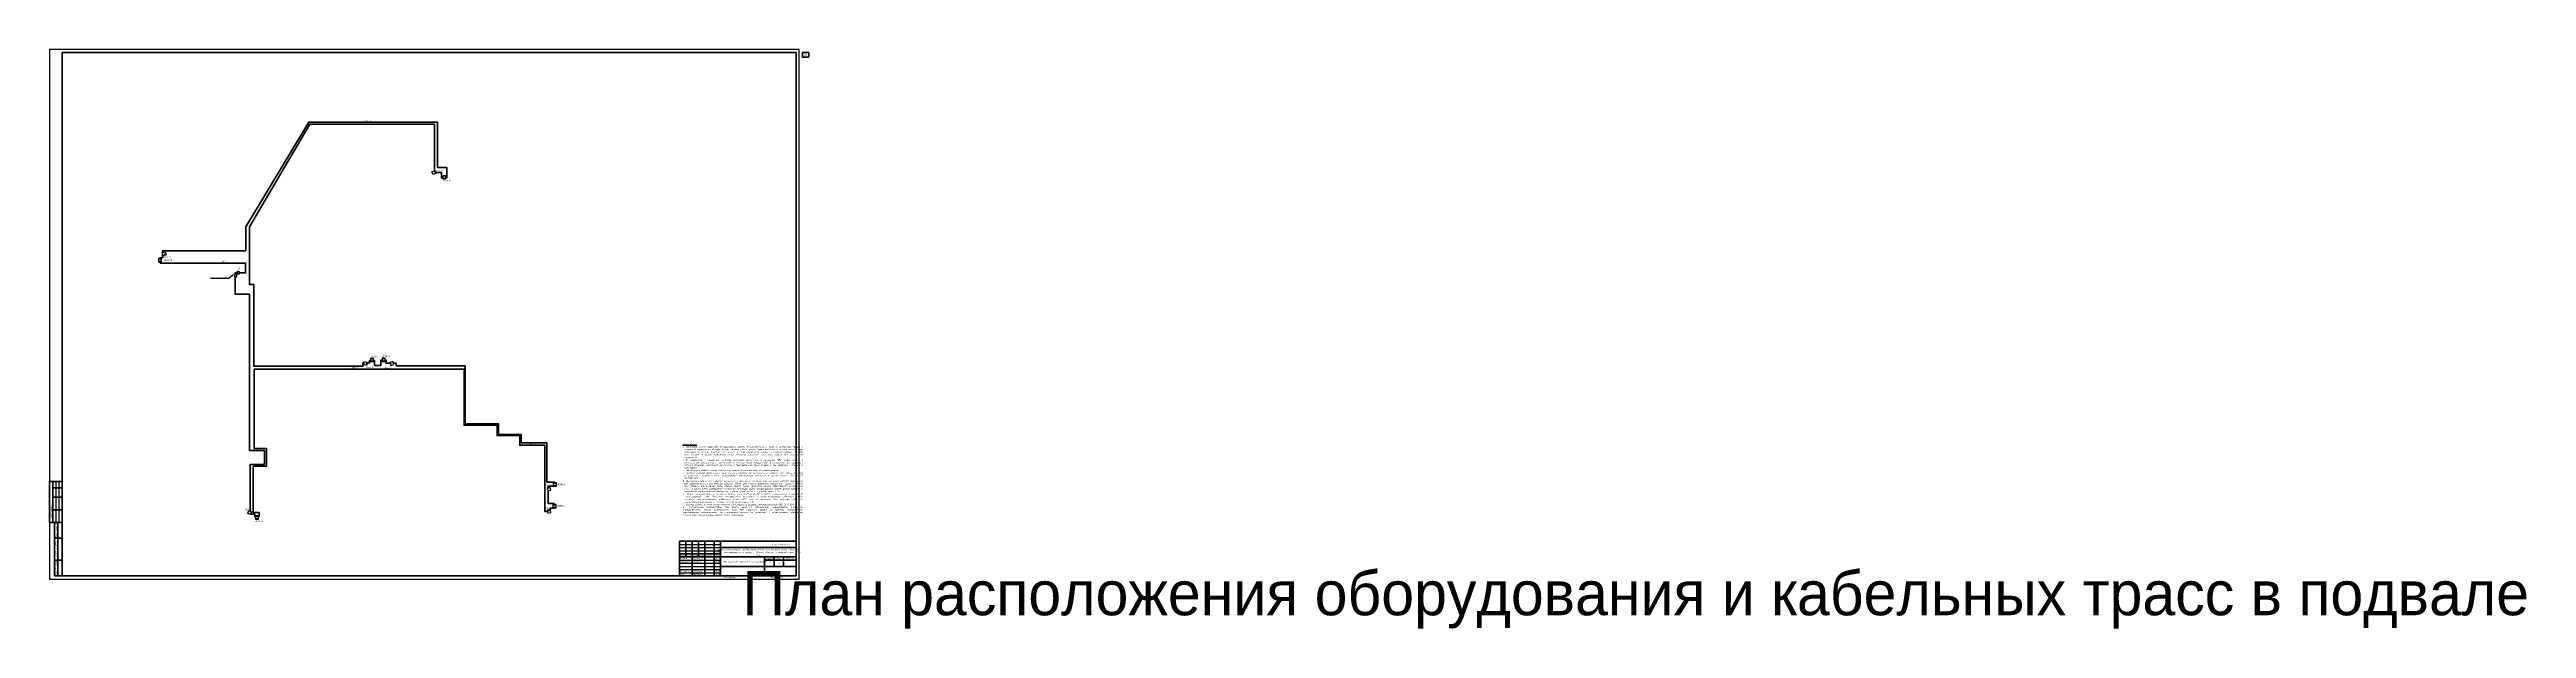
# Paper-space layout '4.План расположения оборудования и кабельных трасс в подвале' of a CAD drawing. Extents: x 0 to 3928, y -79 to 841.
# The model-space entities are those that its viewports show. They can reach past a viewport. Long polylines and large blocks are cut down to what shows.
import ezdxf
from ezdxf import colors
from ezdxf.entities.mleader import LeaderData, LeaderLine
from ezdxf.enums import TextEntityAlignment as Align
from ezdxf.math import Vec2, Vec3

# ---------------------------------------------------------------- set-up
doc = ezdxf.new("R2018")
doc.units = 0
doc.header["$LTSCALE"] = 100
doc.header["$PDMODE"] = 1
doc.header["$PDSIZE"] = 200
doc.layers.get('Defpoints').update_dxf_attribs({"color": 42})
for name, color, linetype in [('!!ВОК', 30, 'Continuous'), ('1', 7, 'Continuous'), ('RC-Позиционные_обозначения', 7, 'Continuous')]:
    doc.layers.add(name, color=color, linetype=linetype)
for name, color, linetype, lineweight in [('RC-Извещатели_охранные', 5, 'Continuous', 30), ('RC-Прочее_оборудование', 1, 'Continuous', 30), ('АП_АСУ_ОсновнаяТолстая', 7, 'Continuous', 30), ('Кабельные стояки', 7, 'Continuous', 25)]:
    doc.layers.add(name, color=color, linetype=linetype, lineweight=lineweight)
doc.styles.add('ISOCPEUR', font='isocpeui.ttf', dxfattribs={"height": 250})
doc.styles.get("Standard").update_dxf_attribs({"font": 'arial.ttf'})
doc.linetypes.add('ограждение1', pattern='A,0.25,-0.1,[133,ltypeshp.shx,S=0.1,R=0,X=-0.1,Y=0],-0.1,1', length=1.45)

# ---------------------------------------------------------------- blocks, each defined once
blk = doc.blocks.new('*U74')
at = {"linetype": 'Continuous', "lineweight": 25}
for p, q in [((1189, 841), (0, 841)), ((0, 841), (0, 0)), ((1189, 0), (1189, 841)), ((10, 155), (10, 90)), ((15, 155), (15, 90)), ((999, 55), (1064, 55)), ((999, 50), (1064, 50)), ((999, 45), (1064, 45)), ((0, 0), (1189, 0)), ((999, 30), (1064, 30)), ((999, 25), (1064, 25)), ((999, 20), (1064, 20)), ((999, 15), (1064, 15)), ((999, 10), (1064, 10))]:
    blk.add_line(p, q, dxfattribs=at)
at = {"linetype": 'Continuous', "lineweight": 60}
for p, q in [((1184, 836), (20, 836)), ((20, 836), (20, 5)), ((1184, 5), (1184, 836)), ((20, 155), (0, 155)), ((0, 155), (0, 90)), ((5, 155), (5, 90)), ((20, 145), (5, 145)), ((20, 130), (5, 130)), ((20, 90), (0, 90)), ((20, 110), (5, 110)), ((8, 90), (8, 5)), ((13, 90), (13, 5)), ((8, 65), (20, 65)), ((999, 60), (1184, 60)), ((999, 5), (999, 60)), ((999, 40), (1064, 40)), ((1009, 60), (1009, 35)), ((1019, 60), (1019, 5)), ((1029, 60), (1029, 35)), ((1039, 60), (1039, 5)), ((1054, 60), (1054, 5)), ((1064, 5), (1064, 60)), ((1064, 50), (1184, 50)), ((1184, 5), (1184, 60)), ((8, 30), (20, 30)), ((8, 5), (20, 5)), ((20, 5), (1184, 5)), ((999, 35), (1184, 35)), ((1064, 20), (1184, 20)), ((1134, 35), (1134, 5)), ((1134, 30), (1184, 30)), ((1149, 35), (1149, 20)), ((1164, 35), (1164, 20))]:
    blk.add_line(p, q, dxfattribs=at)
at = {"linetype": 'Continuous', "lineweight": 40}
blk.add_line((1134, 5), (1134, 35), dxfattribs=at)
at = {"lineweight": 60}
blk.add_lwpolyline([(1194, 829), (1204, 829), (1204, 836), (1194, 836)], close=True, dxfattribs=at)
at = {"linetype": 'Continuous', "char_height": 2.5, "attachment_point": 5, "rotation": 90, "style": 'ISOCPEUR'}
for s, insert, width in [('Согласовано', (2.5, 107.5), 35), ('Взам. инв. №', (10.5, 77.5), 25), ('Подп. и дата', (10.5, 47.5), 35), ('Инв. № подл.', (10.5, 17.5), 25)]:
    blk.add_mtext(s, dxfattribs=dict(at, insert=insert, width=width))
at = {"linetype": 'Continuous', "char_height": 2.5, "style": 'ISOCPEUR'}
for s, insert, width, attachment_point in [('Капитальный ремонт общеобразовательного учреждения (ГБОУ "Школа № 429"), расположенного по адресу: г. Москва, 5-ая ул. Соколиной горы д.14 1 этап', (1124, 42.5), 120, 5), ('16-25//Г-Р-СОТС', (1174, 55), 110, 6), ('Разраб.', (1000, 32.5), 19, 4), ('Проверил', (1000, 27.5), 19, 4), ('Н. контр.', (1000, 12.5), 19, 4), ('ГИП', (1000, 7.5), 19, 4), ('Сошников', (1020, 32.5), 19, 4), ('Поляков', (1020, 27.5), 19, 4), ('Воробьев', (1020, 12.5), 19, 4), ('Мурашов', (1020, 7.5), 19, 4), ('06.26', (1055.3, 32.5), 10, 4), ('06.26', (1055.3, 27.5), 10, 4), ('06.26', (1055.3, 12.5), 10, 4), ('06.26', (1055.3, 7.4), 10, 4), ('Копировал', (1078.5, 2.5), 25, 5), ('Р', (1141.5, 25), 15, 5), ('Формат', (1149.5, 2.5), 16, 5)]:
    blk.add_mtext(s, dxfattribs=dict(at, insert=insert, width=width, attachment_point=attachment_point))
at = {"char_height": 2.5, "attachment_point": 5, "style": 'ISOCPEUR'}
for s, insert, width in [('Изм.', (1004, 37.5), 10), ('Кол.уч', (1014, 37.5), 10), ('Лист', (1024, 37.5), 10), ('№док', (1034, 37.5), 10), ('Подп.', (1046.5, 37.5), 15), ('Дата', (1059, 37.5), 10), ('Стадия', (1141.5, 32.5), 15), ('Лист', (1156.5, 32.5), 15), ('Листов', (1174, 32.5), 20)]:
    blk.add_mtext(s, dxfattribs=dict(at, insert=insert, width=width))
at = {"linetype": 'Continuous', "insert": (1099, 27.5), "char_height": 2.5, "width": 70, "attachment_point": 5, "line_spacing_factor": 0.8, "style": 'ISOCPEUR'}
blk.add_mtext('Система охранной тревожной сигнализации', dxfattribs=at)
at = {"style": 'ISOCPEUR'}
for tag, p in [('Сквозная_нумерация', (1199, 832.5)), ('Форма3_номер_листа', (1156.5, 25)), ('Форма3_количество_листов', (1174, 25))]:
    blk.add_attdef(tag, text='', height=2.5, dxfattribs=at).set_placement(p, align=Align.MIDDLE_CENTER)
blk.add_attdef('Форма3_дополнительный_шифр', text='', height=2.5, dxfattribs=at).set_placement((1174, 55), align=Align.MIDDLE_LEFT)
at = {"lineweight": 30, "flags": 104}
blk.add_attdef('Форма3_наименование_чертежа', text='', height=2.5, dxfattribs=at).set_placement((1099, 12.5), align=Align.MIDDLE_CENTER)
at = {"style": 'ISOCPEUR', "flags": 8}
blk.add_attdef('Формат', (1157.5, 1.5), '', height=2.5, dxfattribs=at)
blk = doc.blocks.new('RC-UGO-IOPPA-01')
blk.add_wipeout([(2.5, -2.5), (2.5, 2.5), (-2.5, 2.5), (-2.5, -2.5)]).dxf.layer = 'RC-Извещатели_охранные'
blk.add_wipeout([(-2.5, -2.5), (-2.5, 2.5), (2.5, 2.5), (2.5, -2.5)]).dxf.layer = 'RC-Извещатели_охранные'
at = {"layer": 'RC-Извещатели_охранные'}
h = blk.add_hatch(color=256, dxfattribs=at)
h.dxf.hatch_style = 1
h.paths.add_polyline_path([(2.5, -2.5), (2.5, 2.5), (0, 0)])
blk.add_lwpolyline([(-2.5, -2.5), (2.5, -2.5), (2.5, 2.5), (-2.5, 2.5)], close=True, dxfattribs=at)
at = {"layer": 'RC-Извещатели_охранные', "style": 'ISOCPEUR'}
blk.add_attdef('PSTN', text='', height=2.5, dxfattribs=at).set_placement((1, 2.6), align=Align.BOTTOM_LEFT)
blk = doc.blocks.new('RC-UGO-IOM-02')
at = {"layer": 'RC-Извещатели_охранные'}
blk.add_point((0, 0), dxfattribs=at)
blk.add_wipeout([(2.5, -2.5), (2.5, 2.5), (-2.5, 2.5), (-2.5, -2.5)]).dxf.layer = 'RC-Извещатели_охранные'
blk.add_wipeout([(-2.5, -2.5), (-2.5, 2.5), (2.5, 2.5), (2.5, -2.5)]).dxf.layer = 'RC-Извещатели_охранные'
h = blk.add_hatch(color=256, dxfattribs=at)
h.dxf.hatch_style = 1
h.paths.add_polyline_path([(2.5, 0.8), (2.5, 2.5), (-2.5, 2.5), (-2.5, 0.8)])
h = blk.add_hatch(color=256, dxfattribs=at)
h.dxf.hatch_style = 1
h.paths.add_polyline_path([(2.5, -2.5), (2.5, -0.8), (-2.5, -0.8), (-2.5, -2.5)])
blk.add_lwpolyline([(-2.5, -2.5), (2.5, -2.5), (2.5, 2.5), (-2.5, 2.5)], close=True, dxfattribs=at)
at = {"layer": 'RC-Извещатели_охранные', "style": 'ISOCPEUR'}
blk.add_attdef('PSTN', text='', height=2.5, dxfattribs=at).set_placement((1, 2.6), align=Align.BOTTOM_LEFT)
blk = doc.blocks.new('*U64')
blk.add_hatch(color=256).paths.add_polyline_path([(-0.7, -0.7, 1), (0.7, 0.7, 1)])
at = {"const_width": 0.5}
blk.add_lwpolyline([(0.5, 0.5), (6.4, 6.4)], dxfattribs=at)
blk.add_lwpolyline([(8.5, 8.5, 0, 1.5, 0), (6.4, 6.4, 2, 2, 0)], format="xyseb")
blk = doc.blocks.new('RC-UGO-IZ-01')
blk.add_wipeout([(-2.5, -2.5), (-2.5, 2.5), (2.5, 2.5), (2.5, -2.5)]).dxf.layer = 'RC-Прочее_оборудование'
at = {"layer": 'RC-Прочее_оборудование'}
blk.add_lwpolyline([(-2.5, 2.5), (-2.5, -2.5), (2.5, -2.5), (2.5, 2.5), (-2.5, 2.5)], dxfattribs=at)
blk.add_point((0, 0), dxfattribs=at)
at = {"layer": 'RC-Прочее_оборудование', "style": 'ISOCPEUR', "width": 0.8}
blk.add_text('ИЗ', height=2.5, dxfattribs=at).set_placement((-2, -1.3))
at = {"layer": 'RC-Прочее_оборудование', "style": 'ISOCPEUR'}
blk.add_attdef('PSTN', text='', height=2.5, dxfattribs=at).set_placement((5.7, 2.6), align=Align.BOTTOM_CENTER)

msp = doc.modelspace()

# ---------------------------------------------------------------- linework, layer by layer
at = {"layer": '!!ВОК', "color": 5, "linetype": 'ограждение1', "lineweight": 50, "ltscale": 500}
for points in [[(264292, 131215), (264292, 106397), (266645, 106397), (266645, 104159), (264382, 104159), (264382, 96292), (265091, 96292), (265091, 95895), (265796, 95895), (265796, 96557), (264865, 96557), (264865, 103885), (266960, 103885), (266960, 106697), (264982, 106697), (264982, 119279), (298290, 119279), (298290, 110400), (303544, 110400), (303544, 108736), (307134, 108736), (307134, 107224), (311128, 107224), (311128, 96689), (311932, 96689), (311932, 97200), (312567, 97200), (312567, 97952), (311636, 97952), (311636, 100712), (312626, 100712), (312626, 101355), (311426, 101355), (311426, 107578), (307356, 107578), (307356, 108918), (303762, 108918), (303762, 110604), (298496, 110604), (298496, 119821), (287537, 119821), (287537, 120245), (285937, 120245), (285937, 120727), (285102, 120727), (285102, 119904), (284101, 119904), (284101, 120663), (283305, 120663), (283305, 120294), (282250, 120294), (282250, 119764), (264962, 119764), (264962, 132717), (264286, 132717), (264286, 141898), (273852, 158185), (293619, 158185), (293619, 150512), (294705, 150512), (294705, 149696), (295546, 149696), (295546, 151328), (294077, 151328), (294077, 158528), (273670, 158528), (263711, 141913), (263711, 138097), (250478, 138097), (250478, 137001), (250121, 137001), (250121, 136135), (263649, 136135), (263649, 134594), (261980, 134594)], [(261980, 134594), (261980, 131215), (264292, 131215)]]:
    msp.add_lwpolyline(points, dxfattribs=at)

# ---------------------------------------------------------------- block references
at = {"layer": 'Кабельные стояки', "color": 5, "xscale": 100, "yscale": 100, "zscale": 100}
msp.add_blockref('*U64', (261968, 134612), dxfattribs=at)

# ---------------------------------------------------------------- texts
at = {"color": 7, "lineweight": 30, "ltscale": 100, "char_height": 250, "width": 1074.44, "attachment_point": 1, "style": 'ISOCPEUR'}
for insert in [(282473, 158832), (259596, 136504), (308566, 107525)]:
    msp.add_mtext('{\\C256;АЛС 1}', dxfattribs=dict(at, insert=insert))

# ---------------------------------------------------------------- leaders
at = {"layer": 'АП_АСУ_ОсновнаяТолстая'}
ml = msp.add_multileader_mtext('Standard', dxfattribs=at)
ml.set_content('на 1 этаж в АРК1', color=256, style='ISOCPEUR')
ml.set_leader_properties()
ml.build(insert=Vec2(0, 0))
ml.multileader.update_dxf_attribs({"text_left_attachment_type": 6, "text_right_attachment_type": 6, "dogleg_length": 100, "arrow_head_size": 400})
ctx = ml.context
ctx.base_point, ctx.char_height, ctx.arrow_head_size, ctx.landing_gap_size, ctx.plane_origin = Vec3(258911, 133670, 0), 250, 400, 0, Vec3(267398, 134343, 0)
ctx.left_attachment, ctx.right_attachment, ctx.text_align_type = 6, 6, 2
notes = []
notes.append((ctx, [(0, (1, 1, 0), (261006, 133670, 0), (-1, 0), 100, [(0, [(261905, 134525, 0)], 0, [])])]))
ctx.mtext.insert, ctx.mtext.width, ctx.mtext.alignment, ctx.mtext.flow_direction = Vec3(260906, 133970, 0), 2879.93, 3, 5
for ctx, leaders in notes:
    for number, flags, end, landing, length, lines in leaders:
        leader = LeaderData()
        leader.index, (leader.has_last_leader_line, leader.has_dogleg_vector, leader.attachment_direction) = number, flags
        leader.last_leader_point, leader.dogleg_vector, leader.dogleg_length = Vec3(end), Vec3(landing), length
        for number, points, colour, breaks in lines:
            line = LeaderLine()
            line.index, line.vertices, line.color, line.breaks = number, Vec3.list(points), colors.encode_raw_color(colour), breaks
            leader.lines.append(line)
        ctx.leaders.append(leader)

# ---------------------------------------------------------------- next in the draw order: block references
at = {"layer": 'RC-Извещатели_охранные', "lineweight": 30, "ltscale": 30}
ref = msp.add_blockref('RC-UGO-IOPPA-01', (293546, 150530), dxfattribs=dict(at, xscale=-100, yscale=99.99999999999996, zscale=99.99999999999997, rotation=208.9464622659841))
ref.add_attrib('PSTN', 'BGL1.11', dxfattribs={"layer": 'RC-Позиционные_обозначения', "height": 250, "style": 'ISOCPEUR'}).set_placement((294261, 150622), align=Align.BOTTOM_CENTER)
ref = msp.add_blockref('RC-UGO-IOPPA-01', (250728, 137619), dxfattribs=dict(at, xscale=-100, yscale=99.99999999999997, zscale=99.99999999999997, rotation=107.7007667399885))
ref.add_attrib('PSTN', 'BGL1.13', dxfattribs={"layer": 'RC-Позиционные_обозначения', "height": 250, "style": 'ISOCPEUR'}).set_placement((251123, 136866), align=Align.BOTTOM_CENTER)
ref = msp.add_blockref('RC-UGO-IOPPA-01', (286831, 120187), dxfattribs=dict(at, xscale=100, yscale=100, zscale=100, rotation=199.1841902060254))
ref.add_attrib('PSTN', 'BGL1.7', dxfattribs={"layer": 'RC-Позиционные_обозначения', "height": 250, "style": 'ISOCPEUR'}).set_placement((286216, 119378), align=Align.BOTTOM_CENTER)
ref = msp.add_blockref('RC-UGO-IOPPA-01', (311758, 100263), dxfattribs=dict(at, xscale=99.99999999999997, yscale=99.99999999999997, zscale=99.99999999999997, rotation=105.1539753618232))
ref.add_attrib('PSTN', 'BGL1.5', dxfattribs={"layer": 'RC-Позиционные_обозначения', "height": 250, "style": 'ISOCPEUR'}).set_placement((311628, 100656), align=Align.BOTTOM_CENTER)
at = {"layer": 'RC-Извещатели_охранные', "color": 1, "lineweight": 30, "ltscale": 30}
ref = msp.add_blockref('RC-UGO-IOM-02', (265466, 95745), dxfattribs=dict(at, xscale=100, yscale=100, zscale=100))
ref.add_attrib('PSTN', 'BGB1.2', (265211, 95046), dxfattribs={"layer": 'RC-Позиционные_обозначения', "height": 250, "style": 'ISOCPEUR'})
at = {"layer": 'RC-Извещатели_охранные', "lineweight": 30, "ltscale": 30}
ref = msp.add_blockref('RC-UGO-IOPPA-01', (311758, 96726), dxfattribs=dict(at, xscale=99.99999999999997, yscale=99.99999999999997, zscale=99.99999999999997, rotation=105.1539753618232))
ref.add_attrib('PSTN', 'BGL1.3', dxfattribs={"layer": 'RC-Позиционные_обозначения', "height": 250, "style": 'ISOCPEUR'}).set_placement((311628, 97006), align=Align.BOTTOM_CENTER)
at = {"layer": 'RC-Прочее_оборудование', "lineweight": 30, "ltscale": 30, "xscale": 72.78425423949778, "yscale": 72.78425423949778, "zscale": 72.78425423949778}
msp.add_blockref('RC-UGO-IZ-01', (262496, 134598), dxfattribs=at)

# ---------------------------------------------------------------- next in the draw order: block references
at = {"layer": 'RC-Извещатели_охранные', "color": 1, "lineweight": 30, "ltscale": 30}
ref = msp.add_blockref('RC-UGO-IOM-02', (295180, 149771), dxfattribs=dict(at, xscale=100, yscale=100, zscale=100))
ref.add_attrib('PSTN', 'BGB1.12', (294904, 149107), dxfattribs={"layer": 'RC-Позиционные_обозначения', "height": 250, "style": 'ISOCPEUR'})
ref = msp.add_blockref('RC-UGO-IOM-02', (250072, 136599), dxfattribs=dict(at, xscale=100, yscale=100, zscale=100))
ref.add_attrib('PSTN', 'BGB1.14', (250683, 136496), dxfattribs={"layer": 'RC-Позиционные_обозначения', "height": 250, "style": 'ISOCPEUR'})
at = {"layer": 'RC-Извещатели_охранные', "lineweight": 30, "ltscale": 30}
ref = msp.add_blockref('RC-UGO-IOPPA-01', (282685, 120187), dxfattribs=dict(at, xscale=-99.99999999999999, yscale=99.99999999999997, zscale=99.99999999999997, rotation=160.8158097939745))
ref.add_attrib('PSTN', 'BGL1.10', dxfattribs={"layer": 'RC-Позиционные_обозначения', "height": 250, "style": 'ISOCPEUR'}).set_placement((283300, 119425), align=Align.BOTTOM_CENTER)
at = {"layer": 'RC-Извещатели_охранные', "color": 1, "lineweight": 30, "ltscale": 30}
ref = msp.add_blockref('RC-UGO-IOM-02', (312700, 100988), dxfattribs=dict(at, xscale=100, yscale=100, zscale=100))
ref.add_attrib('PSTN', 'BGB1.6', (313117, 100851), dxfattribs={"layer": 'RC-Позиционные_обозначения', "height": 250, "style": 'ISOCPEUR'})
at = {"layer": 'RC-Извещатели_охранные', "lineweight": 30, "ltscale": 30}
ref = msp.add_blockref('RC-UGO-IOPPA-01', (264323, 96510), dxfattribs=dict(at, xscale=-99.99999999999999, yscale=99.99999999999997, zscale=99.99999999999997, rotation=160.8158097939745))
ref.add_attrib('PSTN', 'BGL1.1', dxfattribs={"layer": 'RC-Позиционные_обозначения', "height": 250, "style": 'ISOCPEUR'}).set_placement((264098, 96820), align=Align.BOTTOM_CENTER)
at = {"layer": 'RC-Извещатели_охранные', "color": 1, "lineweight": 30, "ltscale": 30}
ref = msp.add_blockref('RC-UGO-IOM-02', (312644, 97550), dxfattribs=dict(at, xscale=100, yscale=100, zscale=100))
ref.add_attrib('PSTN', 'BGB1.4', (313072, 97467), dxfattribs={"layer": 'RC-Позиционные_обозначения', "height": 250, "style": 'ISOCPEUR'})
at = {"layer": 'RC-Прочее_оборудование', "lineweight": 30, "ltscale": 30, "xscale": 72.78425423949778, "yscale": 72.78425423949778, "zscale": 72.78425423949778}
msp.add_blockref('RC-UGO-IZ-01', (262055, 134127), dxfattribs=at)

# ---------------------------------------------------------------- next in the draw order: block references
at = {"layer": 'RC-Извещатели_охранные', "color": 1, "lineweight": 30, "ltscale": 30}
ref = msp.add_blockref('RC-UGO-IOM-02', (285543, 120785), dxfattribs=dict(at, xscale=100, yscale=100, zscale=100))
ref.add_attrib('PSTN', 'BGB1.8', (285344, 121224), dxfattribs={"layer": 'RC-Позиционные_обозначения', "height": 250, "style": 'ISOCPEUR'})

# ---------------------------------------------------------------- next in the draw order: texts
at = {"color": 7, "lineweight": 30, "ltscale": 100, "insert": (280403, 119620), "char_height": 250, "width": 1074.44, "attachment_point": 1, "style": 'ISOCPEUR'}
msp.add_mtext('{\\C256;АЛС 1}', dxfattribs=at)

# ---------------------------------------------------------------- next in the draw order: block references
at = {"layer": 'RC-Извещатели_охранные', "color": 1, "lineweight": 30, "ltscale": 30}
ref = msp.add_blockref('RC-UGO-IOM-02', (283706, 120760), dxfattribs=dict(at, xscale=100, yscale=100, zscale=100))
ref.add_attrib('PSTN', 'BGB1.9', (283507, 121198), dxfattribs={"layer": 'RC-Позиционные_обозначения', "height": 250, "style": 'ISOCPEUR'})

psp = doc.layouts.new('4.План расположения оборудования и кабельных трасс в подвале')

# ---------------------------------------------------------------- block references
ref = psp.add_blockref('*U74', (0, 0))
ref.add_attrib('Формат', 'А0', (1157.5, 1.5), dxfattribs={"height": 2.5, "style": 'ISOCPEUR'})
ref.add_attrib('Форма3_номер_листа', '5', dxfattribs={"height": 2.5, "style": 'ISOCPEUR'}).set_placement((1156.5, 25), align=Align.MIDDLE_CENTER)
lines = psp.add_mtext('План расположения оборудования и кабельных трасс в подвале', dxfattribs={"insert": (1099, 12.5), "char_height": 70, "attachment_point": 1})
ref.add_attrib('Форма3_наименование_чертежа', '', (1099, 12.5), dxfattribs={"flags": 104}).embed_mtext(lines)
ref.add_attrib('Сквозная_нумерация', '26', dxfattribs={"height": 2.5, "style": 'ISOCPEUR'}).set_placement((1199, 832.5), align=Align.MIDDLE_CENTER)

# ---------------------------------------------------------------- texts
at = {"layer": '1', "color": 7, "insert": (1004.1, 215.5), "char_height": 2.5, "width": 171.007, "attachment_point": 1, "style": 'ISOCPEUR'}
psp.add_mtext('\\pxqj;{\\LПримечание:\\P\\pi-1,l1,t2;\\l\\C0;1.^IПрокладку линии охранной сигнализации (кабель КПВЭВнг(А)-LSLTx 1х2х0,75) выполнять только в негорючей гофрированной трубе (гофре) по всей длине трассы. Гофра обязательна на всех участках: при прокладке по потолку (открыто или скрыто), на всех подъемах и опусках по стенам/колоннам, а также при укладке в общие кабельные лотки. Никакой открытой прокладки кабеля без защиты не допускается.\\P2.^IВ помещениях с подвесным потолком прокладку выполнить в негорючих ПВХ трубах скрыто в запотолочном пространстве с креплением на клипсах (через каждые 0.5м). В помещениях без подвесного потолка прокладку выполнить по потолку в гофрированной трубе (гофре), в тех. подполье - открыто в ПВХ трубах.\\P3.^IВсе изделия должны иметь сертификат пожарной безопасности и соответствовать..\\P4.^IПроходы кабелей через стены, перегородки и перекрытия выполнить в отрезках труб. Зазоры в трубах и отверстиях заделать легко пробиваемым несгораемым раствором в соответствии с ПУЭ и СП 76.13330.2016.\\P5.^IПрокладку слаботочных кабелей выполнить отдельно от силовых электрических кабелей (расстояние для экранированных слаботочных кабелей 100мм, для неэкранированных слаботочных кабелей 500мм) при условии: что в одной трубе, рукаве, коробе, пучке, замкнутом канале строительной конструкции или на одном лотке запрещается совместная прокладка взаиморезервируемых цепей, цепей рабочего и аварийного эвакуационного освещения, а также цепей до 42 В с цепями выше 42 В.\\P6.^IЛинии сигнализации, в частности кабель типа КСПВПнг(А)-HF 2х2х0,80, прокладывать в негорючей гофрированной трубе. Прокладку рекомендуется выполнять в унифицированных кабельных лотках системы структурированных кабельных сетей (СКС) при их наличии. При монтаже соблюдать нормативные расстояния от силовых линий, указанные в п.5.\\P7.^IЭлектроснабжение источников питания учитывается в разделе электроснабжения 488-24-Р-ЭОМ.\\P}8.^IМагнитными извещателями (все двери, окна на открывание), извещателями охранными поверхностными оптико{\\H0.91667x; \\H1.09091x;электронного типа (все наружные двери на пролом), извещателями акустическими поверхностями (все стеклянные проемы на разбитие\\C0;), }- извещателями объемными оптико-электронными (внутренний объем помещений){\\C0;.}', dxfattribs=at)

# ---------------------------------------------------------------- viewports
at = {"layer": 'Defpoints', "color": 2}
psp.add_viewport(center=(602, 420.5), size=(1164, 831), view_center_point=(292754.7, 128018.4), view_height=83100.001, dxfattribs=at)

doc.saveas('drawing.dxf')
